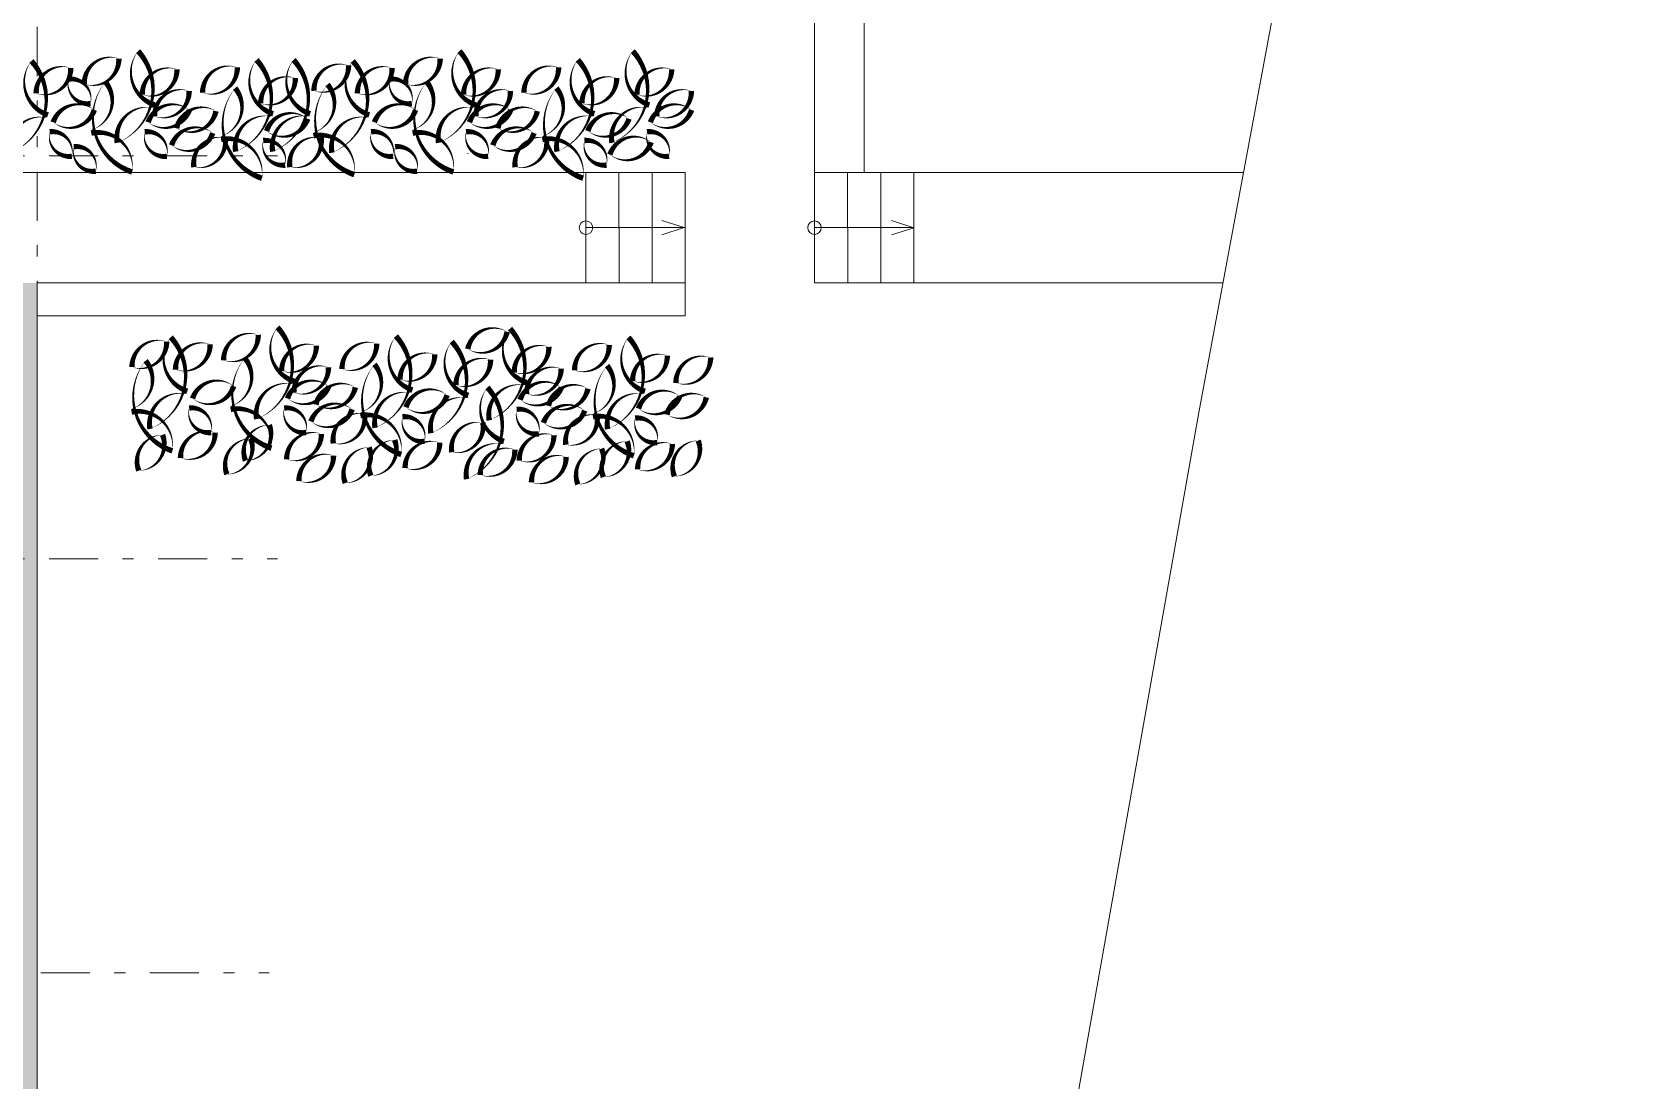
# Model space of a CAD drawing. Header units: metres. Extents: x -45 to 1930, y -347 to 488.
# Drawn here: x 39.62 to 54.08, y -27.48 to -17.99 of the extents above; entities that cross this region are included whole.
import ezdxf

# ---------------------------------------------------------------- set-up
doc = ezdxf.new("R2010")
doc.units = ezdxf.units.M
doc.linetypes.add('GETRENNT', pattern=[31.75, 12.7, -6.35, 0, -6.35, 0, -6.35])
doc.linetypes.add('ČERCHOVANÁ', pattern=[25.4, 12.7, -6.35, 0, -6.35])
for name, color, linetype in [('OSA', 7, 'ČERCHOVANÁ'), ('SRAFY', 3, 'Continuous'), ('zariz.predmety', 203, 'Continuous'), ('ZDIVO', 1, 'Continuous')]:
    doc.layers.add(name, color=color, linetype=linetype)

# ---------------------------------------------------------------- blocks, each defined once
blk = doc.blocks.new('umyvadlo Laufen pro A')
at = {"linetype": 'ByBlock'}
for p, q in [((20, 20), (21, 20)), ((21, 20), (20, 20)), ((20, 20), (20, 20)), ((20, 20), (20, 20)), ((21, 20), (20, 20)), ((20, 20), (20, 20)), ((20, 20), (21, 20)), ((20, 20), (21, 20)), ((20, 20), (21, 20)), ((20, 20), (21, 20)), ((21, 20), (21, 20)), ((21, 20), (21, 20)), ((21, 20), (21, 20))]:
    blk.add_line(p, q, dxfattribs=at)
for radius in [0.02, 0.028, 0.0126]:
    blk.add_circle((21, 20), radius, dxfattribs=at)
for centre, radius, start, end in [((20, 20), 0.03, 180, 270), ((20, 20), 0.05, 90, 180), ((20, 20), 0.05, 180, 270), ((20, 20), 0.02, 180, 270), ((20, 20), 0.04, 90, 180), ((21, 20), 0.05, 0, 90), ((21, 20), 0.05, 270, 360), ((21, 20), 0.03, 270, 0), ((21, 20), 0.02, 270, 360), ((21, 20), 0.04, 0, 90)]:
    blk.add_arc(centre, radius, start, end, dxfattribs=at)
blk = doc.blocks.new('WC Starck3 celo')
at = {"linetype": 'ByBlock'}
for p, q in [((82, 82), (82, 82)), ((82, 82), (82, 82)), ((82, 82), (82, 82)), ((82, 82), (82, 82)), ((82, 82), (82, 82)), ((82, 82), (82, 82)), ((82, 82), (82, 82)), ((82, 82), (82, 82)), ((82, 81), (82, 81))]:
    blk.add_line(p, q, dxfattribs=at)
for centre, radius, start, end in [((82, 82), 0.01, 90, 180), ((82, 82), 0.01, 180, 234.8913), ((82, 82), 0.01, 7.5181, 54.8913), ((82, 82), 0.005, 180, 270), ((82, 82), 0.005, 90, 180), ((83, 82), 0.703, 184.7252, 208.7125), ((82, 82), 0.01, 0, 90), ((82, 82), 0.01, 305.1087, 360), ((82, 82), 0.01, 125.1087, 172.4819), ((82, 82), 0.005, 270, 0), ((82, 82), 0.005, 360, 90), ((82, 82), 0.703, 331.2875, 355.2748), ((82, 81), 0.0468, 232.1981, 307.8019)]:
    blk.add_arc(centre, radius, start, end, dxfattribs=at)

msp = doc.modelspace()

# ---------------------------------------------------------------- hatches: boundary and pattern name
at = {"layer": 'SRAFY', "linetype": 'Continuous', "lineweight": 0}
for points in [[(39.270321, -20.56257), (39.270321, -22.207673), (39.670321, -22.207673), (39.670321, -20.26257), (38.720321, -20.26257), (38.570321, -20.26257), (38.570321, -20.56257), (38.720321, -20.56257)], [(39.670321, -22.207673), (39.270321, -22.207673), (39.270321, -22.612585), (38.570321, -22.612585), (38.570321, -22.912585), (39.270321, -22.912585), (39.270321, -25.857673), (39.670321, -25.857673)], [(39.670321, -25.857673), (39.270321, -25.857673), (39.270321, -29.606209), (39.670321, -29.606209)]]:
    msp.add_hatch(color=256, dxfattribs=at).paths.add_polyline_path(points)

# ---------------------------------------------------------------- linework, layer by layer
at = {"linetype": 'Continuous', "lineweight": 0}
for p, q in [((46.716164, -19.262585), (46.717002, -10.500331)), ((47.166164, -19.262585), (47.167002, -10.500331)), ((38.719483, -19.262585), (45.543963, -19.262585)), ((46.716164, -19.262585), (50.60431, -19.262585)), ((39.670321, -20.26257), (45.544801, -20.26257)), ((45.544801, -20.26257), (45.544801, -20.56257)), ((46.717002, -20.26257), (50.417715, -20.26257)), ((39.670321, -20.56257), (45.544801, -20.56257))]:
    msp.add_line(p, q, dxfattribs=at)
at = {"layer": 'OSA', "color": 253, "lineweight": 0, "ltscale": 0.035}
for p, q in [((27.909617, -19.112585), (41.849547, -19.112585)), ((27.909617, -22.762585), (41.849547, -22.762585)), ((27.834617, -26.511121), (41.774547, -26.511121))]:
    msp.add_line(p, q, dxfattribs=at)
at = {"layer": 'OSA', "linetype": 'Continuous', "lineweight": 0}
for p, q in [((44.644801, -20.26257), (44.643963, -19.262585)), ((44.944801, -20.26257), (44.943963, -19.262585)), ((45.244801, -20.26257), (45.243963, -19.262585)), ((45.544801, -20.26257), (45.543963, -19.262585)), ((46.717002, -20.26257), (46.716164, -19.262585)), ((47.017002, -20.26257), (47.016164, -19.262585)), ((47.317002, -20.26257), (47.316164, -19.262585)), ((47.617002, -20.26257), (47.616164, -19.262585)), ((44.644382, -19.762578), (45.544382, -19.762578)), ((45.535187, -19.762578), (45.333444, -19.697942)), ((45.535187, -19.762578), (45.333444, -19.827214)), ((46.716583, -19.762578), (47.616583, -19.762578)), ((47.616583, -19.762663), (47.414841, -19.698027)), ((47.616583, -19.762663), (47.414841, -19.827299))]:
    msp.add_line(p, q, dxfattribs=at)
for centre in [(44.644382, -19.762578), (46.716583, -19.762578)]:
    msp.add_circle(centre, 0.061121, dxfattribs=at)
at = {"layer": 'zariz.predmety', "color": 253, "linetype": 'Continuous', "ltscale": 0.001}
for points in [[(40.410773, -18.231433, 0, 0, 0.520567051), (40.410773, -18.231433, 0, 0.05, 0.520567051), (40.097032, -18.461377, 0, 0.05, 0.520567051), (40.410773, -18.231433, 0.05, 0.05, 0)], [(40.585423, -18.163191, 0, 0, 0.520567051), (40.585423, -18.163191, 0, 0.05, 0.520567051), (40.735254, -18.651554, 0, 0.05, 0.520567051), (40.713573, -18.674655, 0, 0.05, 0.520567051), (40.396479, -18.994027, 0, 0.05, 0.520567051), (40.585423, -18.163191, 0.05, 0.05, 0)], [(41.658647, -18.242718, 0, 0, 0.520567051), (41.658647, -18.242718, 0, 0.05, 0.520567051), (41.808478, -18.731081, 0, 0.05, 0.520567051), (41.786798, -18.754182, 0, 0.05, 0.520567051), (41.469703, -19.073554, 0, 0.05, 0.520567051), (41.658647, -18.242718, 0.05, 0.05, 0)], [(41.994472, -18.242718, 0, 0, 0.520567051), (41.994472, -18.242718, 0, 0.05, 0.520567051), (42.144303, -18.731081, 0, 0.05, 0.520567051), (42.122622, -18.754182, 0, 0.05, 0.520567051), (41.805528, -19.073554, 0, 0.05, 0.520567051), (41.994472, -18.242718, 0.05, 0.05, 0)], [(43.323245, -18.231433, 0, 0, 0.520567051), (43.323245, -18.231433, 0, 0.05, 0.520567051), (43.009505, -18.461377, 0, 0.05, 0.520567051), (43.323245, -18.231433, 0.05, 0.05, 0)], [(43.497895, -18.163191, 0, 0, 0.520567051), (43.497895, -18.163191, 0, 0.05, 0.520567051), (43.647726, -18.651554, 0, 0.05, 0.520567051), (43.626046, -18.674655, 0, 0.05, 0.520567051), (43.308951, -18.994027, 0, 0.05, 0.520567051), (43.497895, -18.163191, 0.05, 0.05, 0)], [(44.57112, -18.242718, 0, 0, 0.520567051), (44.57112, -18.242718, 0, 0.05, 0.520567051), (44.720951, -18.731081, 0, 0.05, 0.520567051), (44.69927, -18.754182, 0, 0.05, 0.520567051), (44.382176, -19.073554, 0, 0.05, 0.520567051), (44.57112, -18.242718, 0.05, 0.05, 0)], [(45.069435, -18.163191, 0, 0, 0.520567051), (45.069435, -18.163191, 0, 0.05, 0.520567051), (45.219266, -18.651554, 0, 0.05, 0.520567051), (45.197585, -18.674655, 0, 0.05, 0.520567051), (44.880491, -18.994027, 0, 0.05, 0.520567051), (45.069435, -18.163191, 0.05, 0.05, 0)], [(39.618142, -18.252824, 0, 0, 0.520567051), (39.618142, -18.252824, 0, 0.05, 0.520567051), (39.767973, -18.741186, 0, 0.05, 0.520567051), (39.746292, -18.764288, 0, 0.05, 0.520567051), (39.429198, -19.08366, 0, 0.05, 0.520567051), (39.618142, -18.252824, 0.05, 0.05, 0)], [(39.974466, -18.316405, 0, 0, 0.520567051), (39.974466, -18.316405, 0, 0.05, 0.520567051), (39.660725, -18.546349, 0, 0.05, 0.520567051), (39.974466, -18.316405, 0.05, 0.05, 0)], [(40.937017, -18.328456, 0, 0, 0.520567051), (40.937017, -18.328456, 0, 0.05, 0.520567051), (40.623276, -18.5584, 0, 0.05, 0.520567051), (40.937017, -18.328456, 0.05, 0.05, 0)], [(41.483998, -18.31096, 0, 0, 0.520567051), (41.483998, -18.31096, 0, 0.05, 0.520567051), (41.170257, -18.540904, 0, 0.05, 0.520567051), (41.483998, -18.31096, 0.05, 0.05, 0)], [(42.492724, -18.293278, 0, 0, 0.520567051), (42.492724, -18.293278, 0, 0.05, 0.520567051), (42.178983, -18.523223, 0, 0.05, 0.520567051), (42.492724, -18.293278, 0.05, 0.05, 0)], [(42.530614, -18.252824, 0, 0, 0.520567051), (42.530614, -18.252824, 0, 0.05, 0.520567051), (42.680445, -18.741186, 0, 0.05, 0.520567051), (42.658765, -18.764288, 0, 0.05, 0.520567051), (42.341671, -19.08366, 0, 0.05, 0.520567051), (42.530614, -18.252824, 0.05, 0.05, 0)], [(42.886938, -18.316405, 0, 0, 0.520567051), (42.886938, -18.316405, 0, 0.05, 0.520567051), (42.573197, -18.546349, 0, 0.05, 0.520567051), (42.886938, -18.316405, 0.05, 0.05, 0)], [(43.84949, -18.328456, 0, 0, 0.520567051), (43.84949, -18.328456, 0, 0.05, 0.520567051), (43.535749, -18.5584, 0, 0.05, 0.520567051), (43.84949, -18.328456, 0.05, 0.05, 0)], [(44.39647, -18.31096, 0, 0, 0.520567051), (44.39647, -18.31096, 0, 0.05, 0.520567051), (44.082729, -18.540904, 0, 0.05, 0.520567051), (44.39647, -18.31096, 0.05, 0.05, 0)], [(45.42103, -18.328456, 0, 0, 0.520567051), (45.42103, -18.328456, 0, 0.05, 0.520567051), (45.107289, -18.5584, 0, 0.05, 0.520567051), (45.42103, -18.328456, 0.05, 0.05, 0)], [(40.153659, -18.639045, 0, 0, 0.520567051), (40.153659, -18.639045, 0, 0.05, 0.520567051), (39.953949, -18.416752, 0, 0.05, 0.520567051), (40.153659, -18.639045, 0.05, 0.05, 0)], [(40.530346, -19.2585, 0, 0, 0.520567051), (40.530346, -19.2585, 0, 0.05, 0.520567051), (40.160586, -18.906045, 0, 0.05, 0.520567051), (40.168179, -18.875287, 0, 0.05, 0.520567051), (40.288287, -18.441558, 0, 0.05, 0.520567051), (40.530346, -19.2585, 0.05, 0.05, 0)], [(41.04769, -18.524929, 0, 0, 0.520567051), (41.04769, -18.524929, 0, 0.05, 0.520567051), (40.733949, -18.754873, 0, 0.05, 0.520567051), (41.04769, -18.524929, 0.05, 0.05, 0)], [(41.7065, -19.315171, 0, 0, 0.520567051), (41.7065, -19.315171, 0, 0.05, 0.520567051), (41.33674, -18.962716, 0, 0.05, 0.520567051), (41.344333, -18.931958, 0, 0.05, 0.520567051), (41.464442, -18.498229, 0, 0.05, 0.520567051), (41.7065, -19.315171, 0.05, 0.05, 0)], [(42.010242, -18.407983, 0, 0, 0.520567051), (42.010242, -18.407983, 0, 0.05, 0.520567051), (41.696501, -18.637928, 0, 0.05, 0.520567051), (42.010242, -18.407983, 0.05, 0.05, 0)], [(42.544473, -19.282625, 0, 0, 0.520567051), (42.544473, -19.282625, 0, 0.05, 0.520567051), (42.174713, -18.930169, 0, 0.05, 0.520567051), (42.182305, -18.899411, 0, 0.05, 0.520567051), (42.302414, -18.465682, 0, 0.05, 0.520567051), (42.544473, -19.282625, 0.05, 0.05, 0)], [(43.066131, -18.639045, 0, 0, 0.520567051), (43.066131, -18.639045, 0, 0.05, 0.520567051), (42.866422, -18.416752, 0, 0.05, 0.520567051), (43.066131, -18.639045, 0.05, 0.05, 0)], [(43.442819, -19.2585, 0, 0, 0.520567051), (43.442819, -19.2585, 0, 0.05, 0.520567051), (43.073058, -18.906045, 0, 0.05, 0.520567051), (43.080651, -18.875287, 0, 0.05, 0.520567051), (43.20076, -18.441558, 0, 0.05, 0.520567051), (43.442819, -19.2585, 0.05, 0.05, 0)], [(43.960162, -18.524929, 0, 0, 0.520567051), (43.960162, -18.524929, 0, 0.05, 0.520567051), (43.646422, -18.754873, 0, 0.05, 0.520567051), (43.960162, -18.524929, 0.05, 0.05, 0)], [(44.618973, -19.315171, 0, 0, 0.520567051), (44.618973, -19.315171, 0, 0.05, 0.520567051), (44.249213, -18.962716, 0, 0.05, 0.520567051), (44.256805, -18.931958, 0, 0.05, 0.520567051), (44.376914, -18.498229, 0, 0.05, 0.520567051), (44.618973, -19.315171, 0.05, 0.05, 0)], [(44.922714, -18.407983, 0, 0, 0.520567051), (44.922714, -18.407983, 0, 0.05, 0.520567051), (44.608973, -18.637928, 0, 0.05, 0.520567051), (44.922714, -18.407983, 0.05, 0.05, 0)], [(45.600445, -18.524929, 0, 0, 0.520567051), (45.600445, -18.524929, 0, 0.05, 0.520567051), (45.286704, -18.754873, 0, 0.05, 0.520567051), (45.600445, -18.524929, 0.05, 0.05, 0)], [(40.187998, -18.696956, 0, 0, 0.520567051), (40.187998, -18.696956, 0, 0.05, 0.520567051), (39.815025, -18.807405, 0, 0.05, 0.520567051), (40.187998, -18.696956, 0.05, 0.05, 0)], [(41.049407, -18.697122, 0, 0, 0.520567051), (41.049407, -18.697122, 0, 0.05, 0.520567051), (40.676434, -18.807572, 0, 0.05, 0.520567051), (41.049407, -18.697122, 0.05, 0.05, 0)], [(40.934165, -18.862526, 0, 0, 0.520567051), (40.934165, -18.862526, 0, 0.05, 0.520567051), (41.290736, -18.707074, 0, 0.05, 0.520567051), (40.934165, -18.862526, 0.05, 0.05, 0)], [(43.10047, -18.696956, 0, 0, 0.520567051), (43.10047, -18.696956, 0, 0.05, 0.520567051), (42.727498, -18.807405, 0, 0.05, 0.520567051), (43.10047, -18.696956, 0.05, 0.05, 0)], [(43.961879, -18.697122, 0, 0, 0.520567051), (43.961879, -18.697122, 0, 0.05, 0.520567051), (43.588907, -18.807572, 0, 0.05, 0.520567051), (43.961879, -18.697122, 0.05, 0.05, 0)], [(43.846638, -18.862526, 0, 0, 0.520567051), (43.846638, -18.862526, 0, 0.05, 0.520567051), (44.203208, -18.707074, 0, 0.05, 0.520567051), (43.846638, -18.862526, 0.05, 0.05, 0)], [(45.602161, -18.697122, 0, 0, 0.520567051), (45.602161, -18.697122, 0, 0.05, 0.520567051), (45.229189, -18.807572, 0, 0.05, 0.520567051), (45.602161, -18.697122, 0.05, 0.05, 0)], [(42.122631, -18.776649, 0, 0, 0.520567051), (42.122631, -18.776649, 0, 0.05, 0.520567051), (41.749659, -18.887099, 0, 0.05, 0.520567051), (42.122631, -18.776649, 0.05, 0.05, 0)], [(45.035104, -18.776649, 0, 0, 0.520567051), (45.035104, -18.776649, 0, 0.05, 0.520567051), (44.662131, -18.887099, 0, 0.05, 0.520567051), (45.035104, -18.776649, 0.05, 0.05, 0)], [(39.983713, -19.116237, 0, 0, 0.520567051), (39.983713, -19.116237, 0, 0.05, 0.520567051), (39.784003, -18.893944, 0, 0.05, 0.520567051), (39.983713, -19.116237, 0.05, 0.05, 0)], [(40.845122, -19.116403, 0, 0, 0.520567051), (40.845122, -19.116403, 0, 0.05, 0.520567051), (40.645412, -18.89411, 0, 0.05, 0.520567051), (40.845122, -19.116403, 0.05, 0.05, 0)], [(41.261223, -18.90548, 0, 0, 0.520567051), (41.261223, -18.90548, 0, 0.05, 0.520567051), (40.88825, -19.015929, 0, 0.05, 0.520567051), (41.261223, -18.90548, 0.05, 0.05, 0)], [(41.091013, -19.214584, 0, 0, 0.520567051), (41.091013, -19.214584, 0, 0.05, 0.520567051), (41.374115, -18.947823, 0, 0.05, 0.520567051), (41.091013, -19.214584, 0.05, 0.05, 0)], [(41.961087, -19.214584, 0, 0, 0.520567051), (41.961087, -19.214584, 0, 0.05, 0.520567051), (42.244188, -18.947823, 0, 0.05, 0.520567051), (41.961087, -19.214584, 0.05, 0.05, 0)], [(42.896185, -19.116237, 0, 0, 0.520567051), (42.896185, -19.116237, 0, 0.05, 0.520567051), (42.696475, -18.893944, 0, 0.05, 0.520567051), (42.896185, -19.116237, 0.05, 0.05, 0)], [(43.757594, -19.116403, 0, 0, 0.520567051), (43.757594, -19.116403, 0, 0.05, 0.520567051), (43.557884, -18.89411, 0, 0.05, 0.520567051), (43.757594, -19.116403, 0.05, 0.05, 0)], [(44.173695, -18.90548, 0, 0, 0.520567051), (44.173695, -18.90548, 0, 0.05, 0.520567051), (43.800722, -19.015929, 0, 0.05, 0.520567051), (44.173695, -18.90548, 0.05, 0.05, 0)], [(44.003486, -19.214584, 0, 0, 0.520567051), (44.003486, -19.214584, 0, 0.05, 0.520567051), (44.286587, -18.947823, 0, 0.05, 0.520567051), (44.003486, -19.214584, 0.05, 0.05, 0)], [(45.234825, -18.989833, 0, 0, 0.520567051), (45.234825, -18.989833, 0, 0.05, 0.520567051), (44.861853, -19.100283, 0, 0.05, 0.520567051), (45.234825, -18.989833, 0.05, 0.05, 0)], [(45.397876, -19.116403, 0, 0, 0.520567051), (45.397876, -19.116403, 0, 0.05, 0.520567051), (45.198166, -18.89411, 0, 0.05, 0.520567051), (45.397876, -19.116403, 0.05, 0.05, 0)], [(40.201614, -19.251534, 0, 0, 0.520567051), (40.201614, -19.251534, 0, 0.05, 0.520567051), (40.001904, -19.029241, 0, 0.05, 0.520567051), (40.201614, -19.251534, 0.05, 0.05, 0)], [(41.918346, -19.19593, 0, 0, 0.520567051), (41.918346, -19.19593, 0, 0.05, 0.520567051), (41.718636, -18.973637, 0, 0.05, 0.520567051), (41.918346, -19.19593, 0.05, 0.05, 0)], [(43.114086, -19.251534, 0, 0, 0.520567051), (43.114086, -19.251534, 0, 0.05, 0.520567051), (42.914376, -19.029241, 0, 0.05, 0.520567051), (43.114086, -19.251534, 0.05, 0.05, 0)], [(44.830818, -19.19593, 0, 0, 0.520567051), (44.830818, -19.19593, 0, 0.05, 0.520567051), (44.631109, -18.973637, 0, 0.05, 0.520567051), (44.830818, -19.19593, 0.05, 0.05, 0)], [(41.848778, -20.665387, 0, 0, 0.520567051), (41.848778, -20.665387, 0, 0.05, 0.520567051), (41.998609, -21.15375, 0, 0.05, 0.520567051), (41.976928, -21.176851, 0, 0.05, 0.520567051), (41.659834, -21.496223, 0, 0.05, 0.520567051), (41.848778, -20.665387, 0.05, 0.05, 0)], [(43.573493, -20.861803, 0, 0, 0.520567051), (43.573493, -20.861803, 0, 0.05, 0.520567051), (43.930063, -20.706351, 0, 0.05, 0.520567051), (43.573493, -20.861803, 0.05, 0.05, 0)], [(43.956897, -20.676972, 0, 0, 0.520567051), (43.956897, -20.676972, 0, 0.05, 0.520567051), (44.106728, -21.165334, 0, 0.05, 0.520567051), (44.085048, -21.188436, 0, 0.05, 0.520567051), (43.767953, -21.507808, 0, 0.05, 0.520567051), (43.956897, -20.676972, 0.05, 0.05, 0)], [(40.843606, -20.795474, 0, 0, 0.520567051), (40.843606, -20.795474, 0, 0.05, 0.520567051), (40.529865, -21.025419, 0, 0.05, 0.520567051), (40.843606, -20.795474, 0.05, 0.05, 0)], [(40.881497, -20.75502, 0, 0, 0.520567051), (40.881497, -20.75502, 0, 0.05, 0.520567051), (41.031328, -21.243382, 0, 0.05, 0.520567051), (41.009647, -21.266484, 0, 0.05, 0.520567051), (40.692553, -21.585856, 0, 0.05, 0.520567051), (40.881497, -20.75502, 0.05, 0.05, 0)], [(41.23782, -20.818601, 0, 0, 0.520567051), (41.23782, -20.818601, 0, 0.05, 0.520567051), (40.92408, -21.048545, 0, 0.05, 0.520567051), (41.23782, -20.818601, 0.05, 0.05, 0)], [(41.674128, -20.733629, 0, 0, 0.520567051), (41.674128, -20.733629, 0, 0.05, 0.520567051), (41.360387, -20.963573, 0, 0.05, 0.520567051), (41.674128, -20.733629, 0.05, 0.05, 0)], [(42.200372, -20.830652, 0, 0, 0.520567051), (42.200372, -20.830652, 0, 0.05, 0.520567051), (41.886631, -21.060596, 0, 0.05, 0.520567051), (42.200372, -20.830652, 0.05, 0.05, 0)], [(42.747352, -20.813156, 0, 0, 0.520567051), (42.747352, -20.813156, 0, 0.05, 0.520567051), (42.433612, -21.043101, 0, 0.05, 0.520567051), (42.747352, -20.813156, 0.05, 0.05, 0)], [(42.922002, -20.744914, 0, 0, 0.520567051), (42.922002, -20.744914, 0, 0.05, 0.520567051), (43.071833, -21.233277, 0, 0.05, 0.520567051), (43.050153, -21.256378, 0, 0.05, 0.520567051), (42.733058, -21.57575, 0, 0.05, 0.520567051), (42.922002, -20.744914, 0.05, 0.05, 0)], [(43.428252, -20.793758, 0, 0, 0.520567051), (43.428252, -20.793758, 0, 0.05, 0.520567051), (43.578083, -21.28212, 0, 0.05, 0.520567051), (43.556403, -21.305222, 0, 0.05, 0.520567051), (43.239309, -21.624594, 0, 0.05, 0.520567051), (43.428252, -20.793758, 0.05, 0.05, 0)], [(44.308492, -20.842237, 0, 0, 0.520567051), (44.308492, -20.842237, 0, 0.05, 0.520567051), (43.994751, -21.072181, 0, 0.05, 0.520567051), (44.308492, -20.842237, 0.05, 0.05, 0)], [(44.855472, -20.824741, 0, 0, 0.520567051), (44.855472, -20.824741, 0, 0.05, 0.520567051), (44.541731, -21.054685, 0, 0.05, 0.520567051), (44.855472, -20.824741, 0.05, 0.05, 0)], [(45.030122, -20.756499, 0, 0, 0.520567051), (45.030122, -20.756499, 0, 0.05, 0.520567051), (45.179953, -21.244861, 0, 0.05, 0.520567051), (45.158272, -21.267963, 0, 0.05, 0.520567051), (44.841178, -21.587335, 0, 0.05, 0.520567051), (45.030122, -20.756499, 0.05, 0.05, 0)], [(40.895356, -21.784821, 0, 0, 0.520567051), (40.895356, -21.784821, 0, 0.05, 0.520567051), (40.525595, -21.432366, 0, 0.05, 0.520567051), (40.533188, -21.401607, 0, 0.05, 0.520567051), (40.653297, -20.967878, 0, 0.05, 0.520567051), (40.895356, -21.784821, 0.05, 0.05, 0)], [(41.793701, -21.760696, 0, 0, 0.520567051), (41.793701, -21.760696, 0, 0.05, 0.520567051), (41.423941, -21.408241, 0, 0.05, 0.520567051), (41.431534, -21.377483, 0, 0.05, 0.520567051), (41.551642, -20.943754, 0, 0.05, 0.520567051), (41.793701, -21.760696, 0.05, 0.05, 0)], [(43.273597, -20.910179, 0, 0, 0.520567051), (43.273597, -20.910179, 0, 0.05, 0.520567051), (42.959856, -21.140124, 0, 0.05, 0.520567051), (43.273597, -20.910179, 0.05, 0.05, 0)], [(43.779847, -20.959023, 0, 0, 0.520567051), (43.779847, -20.959023, 0, 0.05, 0.520567051), (43.466106, -21.188967, 0, 0.05, 0.520567051), (43.779847, -20.959023, 0.05, 0.05, 0)], [(45.381716, -20.921764, 0, 0, 0.520567051), (45.381716, -20.921764, 0, 0.05, 0.520567051), (45.067976, -21.151708, 0, 0.05, 0.520567051), (45.381716, -20.921764, 0.05, 0.05, 0)], [(45.774302, -20.938709, 0, 0, 0.520567051), (45.774302, -20.938709, 0, 0.05, 0.520567051), (45.460561, -21.168653, 0, 0.05, 0.520567051), (45.774302, -20.938709, 0.05, 0.05, 0)], [(42.311045, -21.027125, 0, 0, 0.520567051), (42.311045, -21.027125, 0, 0.05, 0.520567051), (41.997304, -21.257069, 0, 0.05, 0.520567051), (42.311045, -21.027125, 0.05, 0.05, 0)], [(42.969855, -21.817367, 0, 0, 0.520567051), (42.969855, -21.817367, 0, 0.05, 0.520567051), (42.600095, -21.464912, 0, 0.05, 0.520567051), (42.607688, -21.434154, 0, 0.05, 0.520567051), (42.727797, -21.000425, 0, 0.05, 0.520567051), (42.969855, -21.817367, 0.05, 0.05, 0)], [(44.419165, -21.038709, 0, 0, 0.520567051), (44.419165, -21.038709, 0, 0.05, 0.520567051), (44.105424, -21.268654, 0, 0.05, 0.520567051), (44.419165, -21.038709, 0.05, 0.05, 0)], [(45.077975, -21.828952, 0, 0, 0.520567051), (45.077975, -21.828952, 0, 0.05, 0.520567051), (44.708215, -21.476497, 0, 0.05, 0.520567051), (44.715807, -21.445739, 0, 0.05, 0.520567051), (44.835916, -21.012009, 0, 0.05, 0.520567051), (45.077975, -21.828952, 0.05, 0.05, 0)], [(41.451353, -21.199152, 0, 0, 0.520567051), (41.451353, -21.199152, 0, 0.05, 0.520567051), (41.07838, -21.309601, 0, 0.05, 0.520567051), (41.451353, -21.199152, 0.05, 0.05, 0)], [(42.312762, -21.199318, 0, 0, 0.520567051), (42.312762, -21.199318, 0, 0.05, 0.520567051), (41.939789, -21.309768, 0, 0.05, 0.520567051), (42.312762, -21.199318, 0.05, 0.05, 0)], [(42.19752, -21.364722, 0, 0, 0.520567051), (42.19752, -21.364722, 0, 0.05, 0.520567051), (42.55409, -21.20927, 0, 0.05, 0.520567051), (42.19752, -21.364722, 0.05, 0.05, 0)], [(43.385986, -21.278845, 0, 0, 0.520567051), (43.385986, -21.278845, 0, 0.05, 0.520567051), (43.013014, -21.389295, 0, 0.05, 0.520567051), (43.385986, -21.278845, 0.05, 0.05, 0)], [(43.751684, -21.209867, 0, 0, 0.520567051), (43.751684, -21.209867, 0, 0.05, 0.520567051), (43.901515, -21.698229, 0, 0.05, 0.520567051), (43.879834, -21.72133, 0, 0.05, 0.520567051), (43.56274, -22.040702, 0, 0.05, 0.520567051), (43.751684, -21.209867, 0.05, 0.05, 0)], [(44.420881, -21.210903, 0, 0, 0.520567051), (44.420881, -21.210903, 0, 0.05, 0.520567051), (44.047909, -21.321352, 0, 0.05, 0.520567051), (44.420881, -21.210903, 0.05, 0.05, 0)], [(44.30564, -21.376307, 0, 0, 0.520567051), (44.30564, -21.376307, 0, 0.05, 0.520567051), (44.66221, -21.220855, 0, 0.05, 0.520567051), (44.30564, -21.376307, 0.05, 0.05, 0)], [(45.494106, -21.29043, 0, 0, 0.520567051), (45.494106, -21.29043, 0, 0.05, 0.520567051), (45.121133, -21.400879, 0, 0.05, 0.520567051), (45.494106, -21.29043, 0.05, 0.05, 0)], [(45.378864, -21.455834, 0, 0, 0.520567051), (45.378864, -21.455834, 0, 0.05, 0.520567051), (45.735435, -21.300382, 0, 0.05, 0.520567051), (45.378864, -21.455834, 0.05, 0.05, 0)], [(41.247068, -21.618433, 0, 0, 0.520567051), (41.247068, -21.618433, 0, 0.05, 0.520567051), (41.047358, -21.39614, 0, 0.05, 0.520567051), (41.247068, -21.618433, 0.05, 0.05, 0)], [(42.108476, -21.618599, 0, 0, 0.520567051), (42.108476, -21.618599, 0, 0.05, 0.520567051), (41.908767, -21.396306, 0, 0.05, 0.520567051), (42.108476, -21.618599, 0.05, 0.05, 0)], [(42.524577, -21.407676, 0, 0, 0.520567051), (42.524577, -21.407676, 0, 0.05, 0.520567051), (42.151605, -21.518125, 0, 0.05, 0.520567051), (42.524577, -21.407676, 0.05, 0.05, 0)], [(44.216596, -21.630184, 0, 0, 0.520567051), (44.216596, -21.630184, 0, 0.05, 0.520567051), (44.016886, -21.407891, 0, 0.05, 0.520567051), (44.216596, -21.630184, 0.05, 0.05, 0)], [(44.632697, -21.41926, 0, 0, 0.520567051), (44.632697, -21.41926, 0, 0.05, 0.520567051), (44.259724, -21.52971, 0, 0.05, 0.520567051), (44.632697, -21.41926, 0.05, 0.05, 0)], [(41.773937, -21.549899, 0, 0, 0.520567051), (41.773937, -21.549899, 0, 0.05, 0.520567051), (41.558488, -21.873765, 0, 0.05, 0.520567051), (41.773937, -21.549899, 0.05, 0.05, 0)], [(42.354368, -21.71678, 0, 0, 0.520567051), (42.354368, -21.71678, 0, 0.05, 0.520567051), (42.637469, -21.450019, 0, 0.05, 0.520567051), (42.354368, -21.71678, 0.05, 0.05, 0)], [(43.181701, -21.698126, 0, 0, 0.520567051), (43.181701, -21.698126, 0, 0.05, 0.520567051), (42.981991, -21.475833, 0, 0.05, 0.520567051), (43.181701, -21.698126, 0.05, 0.05, 0)], [(43.427593, -21.796307, 0, 0, 0.520567051), (43.427593, -21.796307, 0, 0.05, 0.520567051), (43.710694, -21.529546, 0, 0.05, 0.520567051), (43.427593, -21.796307, 0.05, 0.05, 0)], [(44.462488, -21.728365, 0, 0, 0.520567051), (44.462488, -21.728365, 0, 0.05, 0.520567051), (44.745589, -21.461604, 0, 0.05, 0.520567051), (44.462488, -21.728365, 0.05, 0.05, 0)], [(45.289821, -21.709711, 0, 0, 0.520567051), (45.289821, -21.709711, 0, 0.05, 0.520567051), (45.090111, -21.487418, 0, 0.05, 0.520567051), (45.289821, -21.709711, 0.05, 0.05, 0)], [(40.806657, -21.639531, 0, 0, 0.520567051), (40.806657, -21.639531, 0, 0.05, 0.520567051), (40.591207, -21.963397, 0, 0.05, 0.520567051), (40.806657, -21.639531, 0.05, 0.05, 0)], [(40.969505, -21.848745, 0, 0, 0.520567051), (40.969505, -21.848745, 0, 0.05, 0.520567051), (41.283246, -21.6188, 0, 0.05, 0.520567051), (40.969505, -21.848745, 0.05, 0.05, 0)], [(41.60526, -21.672972, 0, 0, 0.520567051), (41.60526, -21.672972, 0, 0.05, 0.520567051), (41.389811, -21.996838, 0, 0.05, 0.520567051), (41.60526, -21.672972, 0.05, 0.05, 0)], [(41.932057, -21.860796, 0, 0, 0.520567051), (41.932057, -21.860796, 0, 0.05, 0.520567051), (42.245798, -21.630851, 0, 0.05, 0.520567051), (41.932057, -21.860796, 0.05, 0.05, 0)], [(42.910255, -21.68641, 0, 0, 0.520567051), (42.910255, -21.68641, 0, 0.05, 0.520567051), (42.694805, -22.010276, 0, 0.05, 0.520567051), (42.910255, -21.68641, 0.05, 0.05, 0)], [(43.005281, -21.940323, 0, 0, 0.520567051), (43.005281, -21.940323, 0, 0.05, 0.520567051), (43.319022, -21.710379, 0, 0.05, 0.520567051), (43.005281, -21.940323, 0.05, 0.05, 0)], [(44.040177, -21.872381, 0, 0, 0.520567051), (44.040177, -21.872381, 0, 0.05, 0.520567051), (44.353917, -21.642436, 0, 0.05, 0.520567051), (44.040177, -21.872381, 0.05, 0.05, 0)], [(45.018374, -21.697994, 0, 0, 0.520567051), (45.018374, -21.697994, 0, 0.05, 0.520567051), (44.802925, -22.021861, 0, 0.05, 0.520567051), (45.018374, -21.697994, 0.05, 0.05, 0)], [(45.113401, -21.951908, 0, 0, 0.520567051), (45.113401, -21.951908, 0, 0.05, 0.520567051), (45.427142, -21.721963, 0, 0.05, 0.520567051), (45.113401, -21.951908, 0.05, 0.05, 0)], [(45.661937, -21.691132, 0, 0, 0.520567051), (45.661937, -21.691132, 0, 0.05, 0.520567051), (45.446488, -22.014998, 0, 0.05, 0.520567051), (45.661937, -21.691132, 0.05, 0.05, 0)], [(42.04273, -22.057269, 0, 0, 0.520567051), (42.04273, -22.057269, 0, 0.05, 0.520567051), (42.35647, -21.827324, 0, 0.05, 0.520567051), (42.04273, -22.057269, 0.05, 0.05, 0)], [(42.678485, -21.752499, 0, 0, 0.520567051), (42.678485, -21.752499, 0, 0.05, 0.520567051), (42.463035, -22.076366, 0, 0.05, 0.520567051), (42.678485, -21.752499, 0.05, 0.05, 0)], [(44.000404, -21.772507, 0, 0, 0.520567051), (44.000404, -21.772507, 0, 0.05, 0.520567051), (43.686663, -22.002451, 0, 0.05, 0.520567051), (44.000404, -21.772507, 0.05, 0.05, 0)], [(44.150849, -22.068853, 0, 0, 0.520567051), (44.150849, -22.068853, 0, 0.05, 0.520567051), (44.46459, -21.838909, 0, 0.05, 0.520567051), (44.150849, -22.068853, 0.05, 0.05, 0)], [(44.786605, -21.764084, 0, 0, 0.520567051), (44.786605, -21.764084, 0, 0.05, 0.520567051), (44.571155, -22.08795, 0, 0.05, 0.520567051), (44.786605, -21.764084, 0.05, 0.05, 0)]]:
    msp.add_lwpolyline(points, format="xyseb", close=True, dxfattribs=at)
at = {"layer": 'ZDIVO', "linetype": 'GETRENNT', "lineweight": 0, "ltscale": 0.035}
msp.add_line((38.720321, -20.26257), (39.670321, -20.26257), dxfattribs=at)
at = {"layer": 'ZDIVO', "linetype": 'Continuous', "lineweight": 0}
msp.add_line((39.670321, -20.26257), (39.670321, -32.071502), dxfattribs=at)
at = {"layer": 'ZDIVO', "linetype": 'Continuous', "lineweight": 0, "flags": 128}
msp.add_lwpolyline([(26.14275, -31.888769), (23.910581, -30.29346), (23.469008, -30.019693), (23.378412, 7.836083), (27.453062, 7.633634), (37.853328, 7.416588), (54.082285, 6.497163), (52.485918, -9.17884), (50.198719, -21.436195), (48.602464, -30.444402), (47.160753, -42.7286), (47.052908, -46.833055), (27.525832, -32.877245)], dxfattribs=at)
at = {"layer": 'ZDIVO', "linetype": 'GETRENNT', "lineweight": 0, "ltscale": 0.035, "flags": 128}
msp.add_lwpolyline([(39.670321, -8.765784), (39.670321, -32.244017), (39.819801, -32.32202), (39.819801, -32.829606), (28.870321, -27.115784), (28.870321, -8.765784), (39.670321, -8.765784)], dxfattribs=at)

# ---------------------------------------------------------------- block references
at = {"linetype": 'Continuous', "lineweight": 0, "xscale": 0.0009999999999998899, "yscale": 0.0009999999999998899, "zscale": 0.001, "rotation": 90}
for name in ['WC Starck3 celo', 'umyvadlo Laufen pro A']:
    msp.add_blockref(name, (43.594801, -19.11257), dxfattribs=at)

doc.saveas('drawing.dxf')
